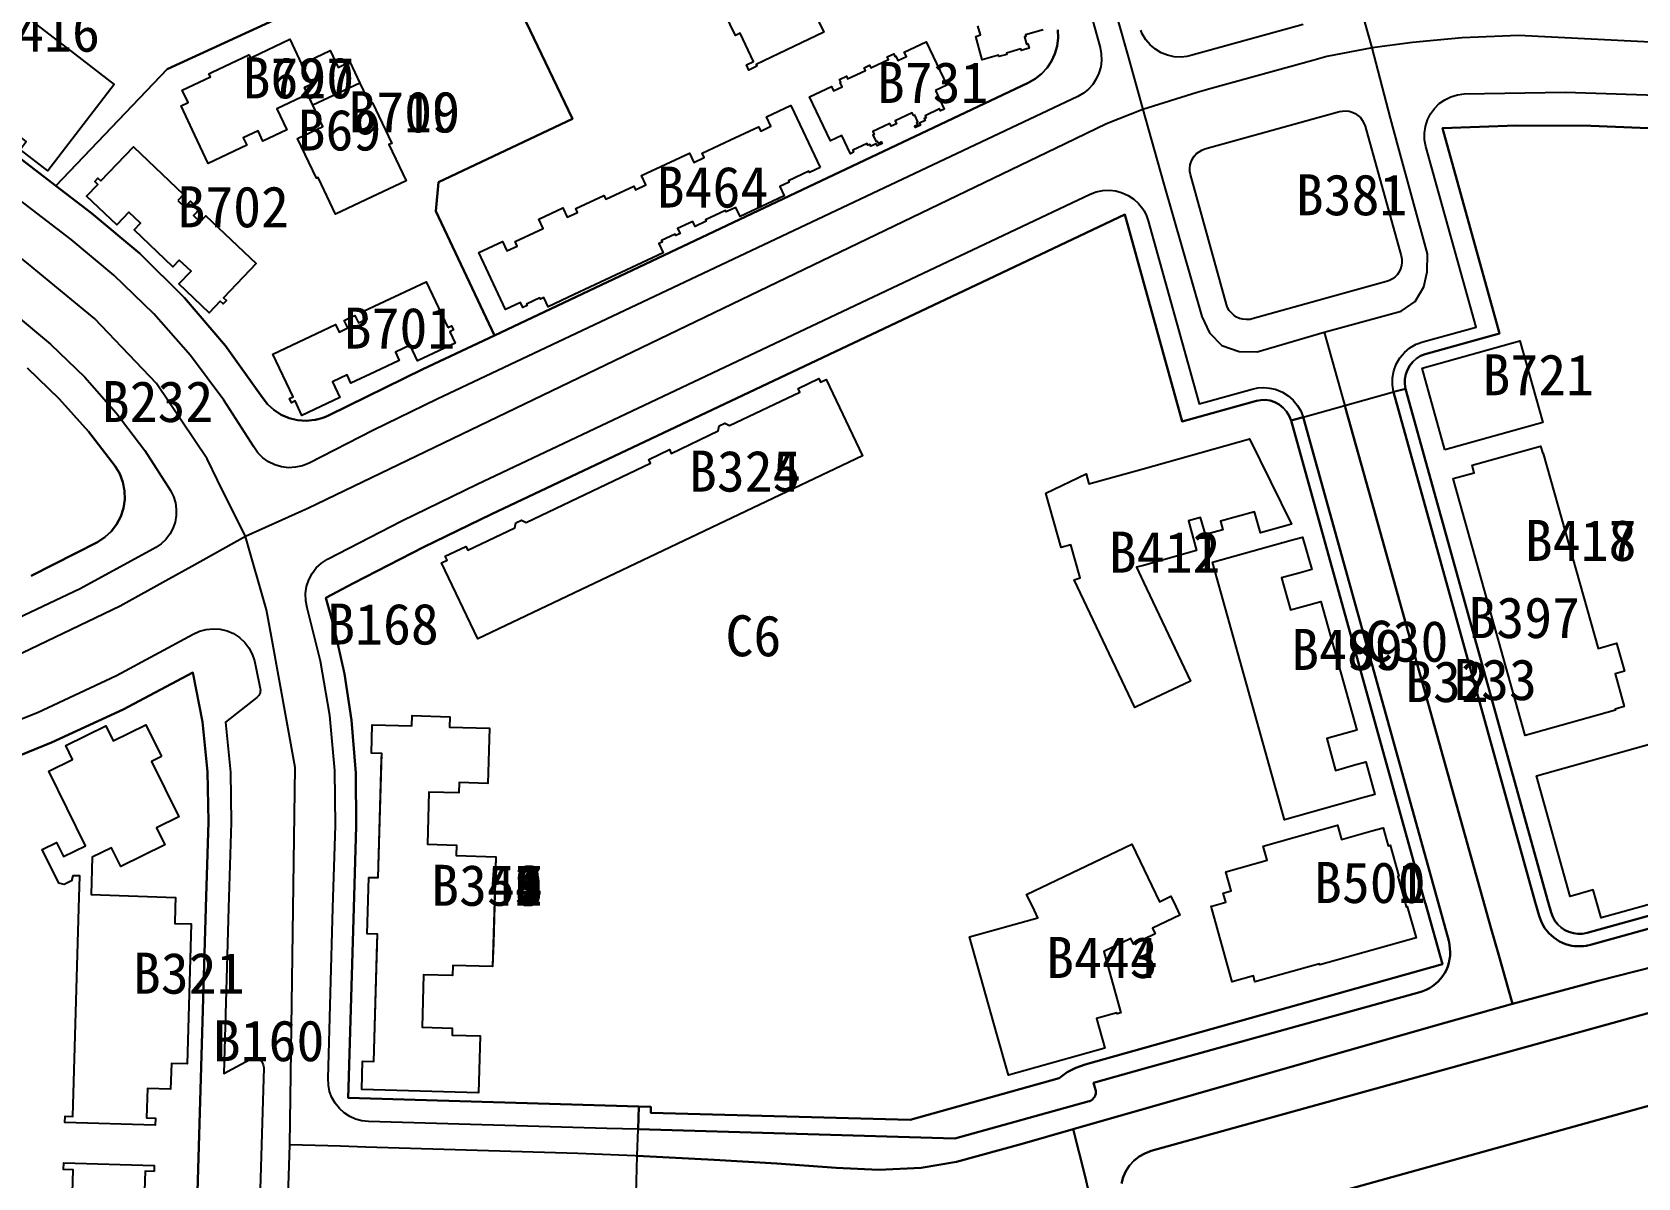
# Model space of a CAD drawing. Header units: metres. Extents: x 446275 to 447851, y 3131842 to 3133549.
# Drawn here: x 446792.8 to 447027.7, y 3132522.2 to 3132689.9 of the extents above; entities that cross this region are included whole.
import ezdxf

# ---------------------------------------------------------------- set-up
doc = ezdxf.new("R2010")
doc.units = ezdxf.units.M
for name, color, linetype in [('00_계획선-도로', 7, 'Continuous'), ('00_계획선-획지명', 7, 'Continuous'), ('00_계획선-획지선', 7, 'Continuous')]:
    doc.layers.add(name, color=color, linetype=linetype)

msp = doc.modelspace()

# ---------------------------------------------------------------- linework, layer by layer
at = {"layer": '00_계획선-도로'}
for points in [[(446988.79, 3132687.55), (446986.56, 3132695.55), (446958.82, 3132795.23), (446957.11, 3132801.36)], [(446923.28, 3132792.17), (446925.3, 3132784.99), (446951.65, 3132691.4), (446953.05, 3132686.43), (446955.28, 3132678.52)], [(446824, 3132616.03), (446819.9, 3132624.29), (446818.37, 3132627.39), (446810.97, 3132638.42), (446801.92, 3132647.95), (446791.98, 3132656.11), (446755.63, 3132684.76), (446752.39, 3132687.31), (446746.83, 3132691.93)], [(447120.29, 3132680.99), (447114.92, 3132681.92), (447113.91, 3132682.1), (447110.12, 3132682.66), (447106.33, 3132683.22), (447098.2, 3132684.2), (447088.37, 3132685.21), (447077.91, 3132685.95), (447010.22, 3132689.33), (447002, 3132689.02), (446998.34, 3132688.67), (446994.69, 3132688.32), (446988.79, 3132687.55)], [(446988.79, 3132687.55), (446982.17, 3132686.26), (446980.14, 3132685.7), (446965.26, 3132681.58), (446963.21, 3132681.01), (446955.28, 3132678.52)], [(446981.8, 3132645.94), (446993.03, 3132649.01), (446995.08, 3132650.43), (446996.39, 3132652.58), (446996.87, 3132654.77), (446996.91, 3132657.38), (446992.62, 3132673.13), (446991.5, 3132677.25), (446988.79, 3132687.55)], [(446955.28, 3132678.52), (446949.94, 3132676.41), (446943.92, 3132673.51), (446838.49, 3132622.72), (446833.1, 3132620.12), (446832.26, 3132619.72), (446824, 3132616.03)], [(446955.28, 3132678.52), (446958.25, 3132667.96), (446963.91, 3132648.25), (446965.01, 3132645.83), (446966.82, 3132643.96), (446969.37, 3132643.12), (446971.98, 3132643.07), (446981.8, 3132645.94)], [(446981.8, 3132645.94), (446984.92, 3132634.83), (446988.71, 3132621.27), (447006.24, 3132558.62), (447007.29, 3132554.89), (447009.33, 3132547.62)], [(446824, 3132616.03), (446816.15, 3132611.66), (446812.77, 3132609.77), (446805.65, 3132605.81), (446787.7, 3132597.23), (446768.28, 3132590.61), (446747.21, 3132585.24), (446726.6, 3132581.95), (446706.87, 3132579.36)], [(446830.49, 3132527.01), (446831.28, 3132582.22), (446827.8, 3132601.33), (446827.08, 3132605.3), (446824, 3132616.03)], [(447169.47, 3132535.96), (447166.68, 3132534.31), (447164.41, 3132533), (447159.44, 3132530.65), (447154.61, 3132528.84), (447100.41, 3132511.7), (447096.73, 3132511.24), (447093.1, 3132511.69), (447090.06, 3132513.05), (447087.25, 3132515.17), (447051.15, 3132551.71), (447048.55, 3132553.48), (447045.49, 3132554.75), (447042.29, 3132555.22), (447039.2, 3132555.05), (447036.41, 3132554.61), (447033.01, 3132553.84), (447021.87, 3132550.99), (447009.33, 3132547.62)], [(447009.33, 3132547.62), (446998.08, 3132544.44), (446945.07, 3132529.29)], [(446945.07, 3132529.29), (446937.59, 3132527.17), (446927.99, 3132524.5), (446922.82, 3132523.65), (446916.64, 3132523.34), (446910.42, 3132523.61), (446901.74, 3132524.25), (446892.58, 3132524.8), (446882.22, 3132525.35), (446872.63, 3132525.73), (446841.59, 3132526.67), (446837.89, 3132526.79), (446830.49, 3132527.01)], [(446945.07, 3132529.29), (446946.84, 3132522.36), (446947.35, 3132520.04)], [(446828.87, 3132477.38), (446830.49, 3132527.01)]]:
    msp.add_lwpolyline(points, dxfattribs=at)
at = {"layer": '00_계획선-획지선'}
for points in [[(446924.6, 3132775.45), (446949, 3132687.58), (446949.19, 3132686.65), (446949.22, 3132685.7), (446949.11, 3132684.76), (446948.85, 3132683.85), (446948.46, 3132682.99), (446947.94, 3132682.2), (446947.3, 3132681.5), (446946.56, 3132680.91), (446945.74, 3132680.44), (446852.04, 3132636.11), (446852.04, 3132636.11), (446842.62, 3132631.54), (446833.29, 3132626.78), (446832.34, 3132626.39), (446831.33, 3132626.16), (446830.3, 3132626.1), (446829.28, 3132626.21), (446828.29, 3132626.5), (446827.36, 3132626.95), (446826.52, 3132627.55), (446825.79, 3132628.28), (446825.2, 3132629.13), (446820.84, 3132636), (446815.96, 3132642.51), (446810.58, 3132648.63), (446804.75, 3132654.3), (446798.48, 3132659.5), (446769.29, 3132681.9)], [(446858.29, 3132705.5), (446871.82, 3132677.15), (446852.24, 3132667.89), (446851.85, 3132663.62), (446860.44, 3132645.47), (446849.96, 3132640.51), (446849.96, 3132640.51), (446836.26, 3132633.8), (446836.06, 3132633.7), (446835.92, 3132633.63), (446835.84, 3132633.6), (446835.15, 3132633.34), (446834.43, 3132633.15), (446834.39, 3132633.14), (446834.36, 3132633.13), (446834.25, 3132633.11), (446834.22, 3132633.1), (446834.13, 3132633.09), (446832.87, 3132632.96), (446831.6, 3132633.06), (446830.37, 3132633.36), (446829.2, 3132633.86), (446828.14, 3132634.56), (446827.21, 3132635.42), (446826.43, 3132636.42), (446821.06, 3132643.93), (446815.08, 3132650.95), (446808.53, 3132657.45), (446801.45, 3132663.37), (446796.28, 3132667.34), (446812.56, 3132684.44), (446852.67, 3132702.91)], [(446942.81, 3132690.17), (446942.86, 3132688.99), (446942.72, 3132687.81), (446942.4, 3132686.67), (446941.91, 3132685.6), (446941.25, 3132684.61), (446940.46, 3132683.74), (446939.53, 3132683), (446938.5, 3132682.41), (446860.44, 3132645.47), (446851.85, 3132663.62), (446852.24, 3132667.89), (446871.82, 3132677.15), (446858.29, 3132705.5)], [(446852.67, 3132702.91), (446812.56, 3132684.44), (446796.28, 3132667.34), (446772.26, 3132685.77), (446767.31, 3132689.62), (446766.44, 3132690.43)], [(446903.26, 3132701.01), (446908.59, 3132689.85), (446904.19, 3132687.75), (446898.69, 3132685.13), (446898.82, 3132684.86), (446897.63, 3132684.28), (446897.27, 3132685.04), (446898.33, 3132685.55), (446896.36, 3132689.68), (446895.69, 3132689.35), (446892.58, 3132695.86)], [(446772.26, 3132685.77), (446796.28, 3132667.34), (446801.45, 3132663.37), (446808.53, 3132657.45), (446815.08, 3132650.95), (446821.06, 3132643.93), (446826.43, 3132636.42), (446827.21, 3132635.42), (446828.14, 3132634.56), (446829.2, 3132633.86), (446830.37, 3132633.36), (446831.6, 3132633.06), (446832.87, 3132632.96), (446834.13, 3132633.09), (446834.22, 3132633.1), (446834.25, 3132633.11), (446834.36, 3132633.13), (446834.39, 3132633.14), (446834.43, 3132633.15), (446835.15, 3132633.34), (446835.84, 3132633.6), (446835.92, 3132633.63), (446836.06, 3132633.7), (446836.26, 3132633.8), (446849.96, 3132640.51), (446860.44, 3132645.47), (446938.5, 3132682.41), (446939.53, 3132683), (446940.46, 3132683.74), (446941.25, 3132684.61), (446941.91, 3132685.6), (446942.4, 3132686.67), (446942.72, 3132687.81), (446942.86, 3132688.99), (446942.81, 3132690.17)], [(446940.7, 3132690.2), (446938.08, 3132689.47), (446938.15, 3132689.22), (446937.96, 3132689.16), (446938.26, 3132688.09), (446938.45, 3132688.14), (446938.63, 3132687.5), (446937.46, 3132687.18), (446937.41, 3132687.38), (446935.3, 3132686.79), (446935.36, 3132686.59), (446934.18, 3132686.27), (446934.13, 3132686.46), (446931.78, 3132685.81), (446930.83, 3132689.23), (446931.52, 3132689.43), (446931.15, 3132690.75)], [(446978.73, 3132690.98), (446962.29, 3132686.41), (446961.72, 3132686.28), (446960.86, 3132686.19), (446959.86, 3132686.24), (446958.89, 3132686.45), (446957.96, 3132686.82), (446957.1, 3132687.33), (446956.34, 3132687.98), (446955.7, 3132688.74), (446955.19, 3132689.6), (446954.97, 3132690.12)], [(447031.61, 3132675.7), (447020.78, 3132676.13), (447009.93, 3132676.16), (446999.09, 3132675.77), (447007.42, 3132645.75), (446996.56, 3132642.73), (446995.9, 3132642.46), (446995.3, 3132642.08), (446994.77, 3132641.61), (446994.32, 3132641.06), (446993.97, 3132640.44), (446993.73, 3132639.78), (446993.6, 3132639.08), (446993.59, 3132638.37), (446993.7, 3132637.66), (446991.94, 3132637.18), (446991.77, 3132638.21), (446991.78, 3132639.25), (446991.97, 3132640.28), (446992.34, 3132641.26), (446992.86, 3132642.16), (446993.54, 3132642.96), (446994.33, 3132643.64), (446995.24, 3132644.17), (446996.22, 3132644.53), (447004, 3132646.69), (446996.67, 3132673.09), (446996.48, 3132674.06), (446996.46, 3132675.06), (446996.59, 3132676.04), (446996.89, 3132676.99), (446997.33, 3132677.88), (446997.92, 3132678.69), (446998.63, 3132679.39), (446999.44, 3132679.96), (447000.34, 3132680.4), (447001.29, 3132680.68), (447002.28, 3132680.8), (447017.09, 3132681.06), (447031.9, 3132680.56)], [(447037.32, 3132562.78), (447020.24, 3132558.03), (447019.58, 3132557.9), (447018.91, 3132557.88), (447018.25, 3132557.96), (447017.6, 3132558.15), (447017, 3132558.43), (447016.44, 3132558.8), (447015.95, 3132559.26), (447015.54, 3132559.79), (447015.22, 3132560.37), (447014.99, 3132561), (447014.57, 3132562.51), (446993.7, 3132637.66), (446993.59, 3132638.37), (446993.6, 3132639.08), (446993.73, 3132639.78), (446993.97, 3132640.44), (446994.32, 3132641.06), (446994.77, 3132641.61), (446995.3, 3132642.08), (446995.9, 3132642.46), (446996.56, 3132642.73), (447007.42, 3132645.75), (446999.09, 3132675.77), (446999.09, 3132675.77), (447009.93, 3132676.16), (447020.78, 3132676.13), (447031.61, 3132675.7)], [(446790.14, 3132648.62), (446795.49, 3132644.19), (446800.48, 3132639.35), (446805.09, 3132634.15), (446809.28, 3132628.61), (446813.04, 3132622.76), (446813.46, 3132621.9), (446813.74, 3132620.98), (446813.87, 3132620.03), (446813.86, 3132619.08), (446813.69, 3132618.13), (446813.37, 3132617.22), (446812.92, 3132616.38), (446812.34, 3132615.61), (446811.65, 3132614.95), (446810.86, 3132614.4), (446810.46, 3132614.17), (446799.83, 3132608.37), (446788.88, 3132603.2)], [(446792.12, 3132640.66), (446796.75, 3132636.2), (446801.03, 3132631.4), (446804.94, 3132626.3), (446805.6, 3132625.19), (446806.05, 3132623.99), (446806.3, 3132622.73), (446806.33, 3132621.44), (446806.15, 3132620.17), (446805.75, 3132618.95), (446805.15, 3132617.81), (446804.37, 3132616.78), (446803.43, 3132615.91), (446802.36, 3132615.2), (446792.64, 3132610.27)], [(446792.64, 3132610.27), (446802.36, 3132615.2), (446803.43, 3132615.91), (446804.37, 3132616.78), (446805.15, 3132617.81), (446805.75, 3132618.95), (446806.15, 3132620.17), (446806.33, 3132621.44), (446806.3, 3132622.73), (446806.05, 3132623.99), (446805.6, 3132625.19), (446804.94, 3132626.3), (446801.03, 3132631.4), (446801.03, 3132631.4), (446796.75, 3132636.2), (446792.12, 3132640.66)], [(447033.01, 3132553.84), (447021.87, 3132550.99), (447009.33, 3132547.62), (447007.29, 3132554.89), (447006.24, 3132558.62), (446988.71, 3132621.27), (446984.92, 3132634.83), (446984.81, 3132635.2), (446984.81, 3132635.2), (446991.94, 3132637.18), (446991.98, 3132637.03), (447012.67, 3132562.49), (447013.22, 3132560.51), (447013.56, 3132559.59), (447014.04, 3132558.74), (447014.65, 3132557.97), (447015.37, 3132557.32), (447016.2, 3132556.78), (447017.09, 3132556.39), (447018.04, 3132556.14), (447018.36, 3132556.09), (447018.6, 3132556.07), (447018.67, 3132556.06), (447018.69, 3132556.06), (447018.72, 3132556.06), (447018.75, 3132556.06), (447019.66, 3132556.07), (447019.74, 3132556.08), (447020.09, 3132556.13), (447020.11, 3132556.13), (447020.13, 3132556.14), (447020.16, 3132556.14), (447020.2, 3132556.15), (447020.31, 3132556.17), (447020.35, 3132556.18), (447020.73, 3132556.27), (447043.94, 3132562.72)], [(447043.94, 3132562.72), (447020.73, 3132556.27), (447020.35, 3132556.18), (447020.31, 3132556.17), (447020.2, 3132556.15), (447020.16, 3132556.14), (447020.13, 3132556.14), (447020.11, 3132556.13), (447020.09, 3132556.13), (447019.74, 3132556.08), (447019.74, 3132556.08), (447019.66, 3132556.07), (447018.75, 3132556.06), (447018.72, 3132556.06), (447018.69, 3132556.06), (447018.67, 3132556.06), (447018.6, 3132556.07), (447018.36, 3132556.09), (447018.04, 3132556.14), (447017.09, 3132556.39), (447016.2, 3132556.78), (447015.37, 3132557.32), (447014.65, 3132557.97), (447014.04, 3132558.74), (447013.56, 3132559.59), (447013.22, 3132560.51), (447012.67, 3132562.49), (446991.98, 3132637.03), (446991.94, 3132637.18), (446993.7, 3132637.66), (447014.57, 3132562.51), (447014.99, 3132561), (447015.22, 3132560.37), (447015.54, 3132559.79), (447015.95, 3132559.26), (447016.44, 3132558.8), (447017, 3132558.43), (447017.6, 3132558.15), (447018.25, 3132557.96), (447018.91, 3132557.88), (447019.58, 3132557.9), (447020.24, 3132558.03), (447037.32, 3132562.78)], [(446781.73, 3132585.58), (446793.57, 3132590.29), (446805.11, 3132595.67), (446816.33, 3132601.72), (446817.26, 3132602.16), (446818.26, 3132602.43), (446819.28, 3132602.54), (446820.31, 3132602.46), (446821.32, 3132602.22), (446822.26, 3132601.81), (446823.13, 3132601.25), (446823.88, 3132600.54), (446824.51, 3132599.73), (446824.99, 3132598.81), (446825.31, 3132597.83), (446825.58, 3132596.65), (446826.16, 3132593.79), (446826.18, 3132593.57), (446826.17, 3132593.36), (446826.13, 3132593.15), (446826.05, 3132592.95), (446825.95, 3132592.77), (446825.82, 3132592.6), (446825.66, 3132592.45), (446821.07, 3132588.87), (446821.79, 3132581.53), (446821.89, 3132574.16), (446821.53, 3132561.68), (446820.82, 3132537.44), (446824.64, 3132539.51), (446824.86, 3132539.6), (446825.1, 3132539.66), (446825.33, 3132539.67), (446825.57, 3132539.64), (446825.8, 3132539.57), (446826.01, 3132539.47), (446826.21, 3132539.32), (446826.37, 3132539.15), (446826.5, 3132538.95), (446826.6, 3132538.73), (446826.65, 3132538.5), (446826.67, 3132538.26), (446826.01, 3132515.69)], [(446784.92, 3132581.55), (446795.63, 3132585.87), (446806.11, 3132590.72), (446816.32, 3132596.11), (446817.71, 3132588.9), (446818.46, 3132581.6), (446818.57, 3132574.26), (446818.21, 3132561.75), (446818.2, 3132561.67), (446816.17, 3132491.86), (446815.71, 3132476.09), (446807.13, 3132476.34), (446796.87, 3132487.16), (446782.47, 3132486.51)], [(446816.17, 3132491.86), (446818.2, 3132561.67), (446818.21, 3132561.75), (446818.57, 3132574.26), (446818.46, 3132581.6), (446817.71, 3132588.9), (446816.32, 3132596.11), (446806.11, 3132590.72), (446795.63, 3132585.87), (446784.92, 3132581.55)], [(446947.35, 3132520.04), (446946.84, 3132522.36), (446945.07, 3132529.29), (446998.08, 3132544.44), (447009.33, 3132547.62), (447021.87, 3132550.99), (447033.01, 3132553.84)], [(447040.27, 3132549.36), (446956.5, 3132526.1), (446955.54, 3132525.75), (446954.71, 3132525.27), (446953.96, 3132524.67), (446953.31, 3132523.96), (446952.79, 3132523.16), (446952.39, 3132522.29), (446952.14, 3132521.36)], [(446952.14, 3132521.36), (446952.39, 3132522.29), (446952.79, 3132523.16), (446953.31, 3132523.96), (446953.96, 3132524.67), (446954.71, 3132525.27), (446955.54, 3132525.75), (446956.5, 3132526.1), (447040.27, 3132549.36)], [(446968.61, 3132401.64), (446969.9, 3132446), (446967.6, 3132446.06), (446966.63, 3132446.09), (446966.63, 3132446.09), (446968.26, 3132501.72), (446965.52, 3132501.8), (446965.9, 3132515.12), (447042.4, 3132536.36)], [(447042.4, 3132536.36), (446965.9, 3132515.12)], [(446881.15, 3132519.83), (446881.31, 3132525.38), (446882.22, 3132525.35), (446892.58, 3132524.8), (446901.74, 3132524.25), (446910.42, 3132523.61), (446916.64, 3132523.34), (446922.82, 3132523.65), (446927.99, 3132524.5), (446937.59, 3132527.17), (446945.07, 3132529.29), (446946.84, 3132522.36), (446947.35, 3132520.04)]]:
    msp.add_lwpolyline(points, dxfattribs=at)
for points in [[(446798.99, 3132686.66), (446804.8, 3132682.2), (446795.1, 3132669.56), (446791.04, 3132672.68), (446791.94, 3132673.85), (446790.19, 3132675.19), (446788.45, 3132676.53), (446787.55, 3132675.36), (446783.14, 3132678.74), (446784.04, 3132679.91), (446782.59, 3132681.02), (446781.7, 3132679.85), (446777.61, 3132682.99), (446773.53, 3132686.12), (446774.43, 3132687.3), (446772.69, 3132688.64), (446770.94, 3132689.98), (446770.04, 3132688.81), (446765.98, 3132691.92), (446775.66, 3132704.55), (446781.47, 3132700.09), (446787.3, 3132695.62), (446792.83, 3132691.38), (446798.99, 3132686.66)], [(446833.11, 3132680.76), (446828.59, 3132678.62), (446830.05, 3132675.54), (446826.55, 3132673.88), (446825.85, 3132675.38), (446823.68, 3132674.36), (446824.18, 3132673.31), (446818.55, 3132670.64), (446816.58, 3132674.79), (446814.57, 3132679.05), (446815.61, 3132679.54), (446814.75, 3132681.35), (446818.88, 3132683.31), (446818.66, 3132683.76), (446819.13, 3132683.98), (446824.51, 3132686.53), (446824.72, 3132686.07), (446825, 3132686.2), (446830.48, 3132688.8), (446832.19, 3132685.17), (446836.37, 3132687.15), (446837.54, 3132684.67), (446839.25, 3132685.48), (446840.72, 3132682.38), (446833.87, 3132679.14), (446833.11, 3132680.76)], [(446824.18, 3132673.31), (446818.55, 3132670.64), (446816.58, 3132674.79), (446814.57, 3132679.05), (446815.61, 3132679.54), (446814.75, 3132681.35), (446818.88, 3132683.31), (446818.66, 3132683.76), (446819.13, 3132683.98), (446824.51, 3132686.53), (446824.72, 3132686.07), (446825, 3132686.2), (446830.48, 3132688.8), (446832.19, 3132685.17), (446833.37, 3132682.7), (446833.61, 3132682.18), (446832.65, 3132681.72), (446833.11, 3132680.76), (446828.59, 3132678.62), (446830.05, 3132675.54), (446826.55, 3132673.88), (446825.85, 3132675.38), (446823.68, 3132674.36), (446824.18, 3132673.31)], [(446924.94, 3132681.29), (446926.22, 3132678.58), (446925.67, 3132678.32), (446925.54, 3132678.6), (446923.42, 3132677.6), (446923.55, 3132677.32), (446923.28, 3132677.19), (446923.41, 3132676.91), (446922.61, 3132676.54), (446922.76, 3132676.21), (446922.03, 3132675.87), (446921.92, 3132676.11), (446922.35, 3132676.32), (446922.19, 3132676.65), (446922.37, 3132676.74), (446921.91, 3132677.7), (446921.73, 3132677.62), (446921.53, 3132678.03), (446919.05, 3132676.85), (446919.24, 3132676.44), (446918.46, 3132676.07), (446918.27, 3132676.48), (446915.77, 3132675.29), (446915.96, 3132674.88), (446915.78, 3132674.79), (446916.24, 3132673.83), (446916.42, 3132673.91), (446916.58, 3132673.58), (446917.01, 3132673.78), (446917.12, 3132673.54), (446916.4, 3132673.19), (446916.25, 3132673.5), (446915.47, 3132673.14), (446915.34, 3132673.41), (446915.06, 3132673.28), (446914.93, 3132673.56), (446912.82, 3132672.55), (446912.95, 3132672.28), (446912.48, 3132672.05), (446911.21, 3132674.73), (446909.56, 3132673.95), (446906.52, 3132680.37), (446909.73, 3132681.89), (446910.03, 3132681.25), (446911.27, 3132681.84), (446910.97, 3132682.48), (446911.1, 3132682.54), (446910.91, 3132682.93), (446911.9, 3132683.4), (446912.08, 3132683), (446914.68, 3132684.23), (446914.49, 3132684.62), (446915.27, 3132684.99), (446915.46, 3132684.6), (446918.04, 3132685.83), (446917.86, 3132686.21), (446918.83, 3132686.67), (446919.01, 3132686.28), (446919.13, 3132686.34), (446919.43, 3132685.7), (446920.67, 3132686.28), (446920.37, 3132686.93), (446923.58, 3132688.44), (446926.59, 3132682.07), (446924.94, 3132681.29)], [(446840.72, 3132682.38), (446842.18, 3132679.28), (446842.6, 3132679.48), (446845.39, 3132673.57), (446844.98, 3132673.38), (446847.48, 3132668.09), (446841.59, 3132665.3), (446837.16, 3132663.21), (446834.66, 3132668.49), (446834.63, 3132668.57), (446834.38, 3132668.45), (446831.61, 3132674.29), (446835.33, 3132676.05), (446834.94, 3132676.88), (446833.87, 3132679.14), (446832.65, 3132681.72), (446833.61, 3132682.18), (446833.37, 3132682.7), (446832.19, 3132685.17), (446836.37, 3132687.15), (446837.54, 3132684.67), (446839.25, 3132685.48), (446840.72, 3132682.38)], [(446847.48, 3132668.09), (446841.59, 3132665.3), (446837.16, 3132663.21), (446834.66, 3132668.49), (446834.63, 3132668.57), (446834.38, 3132668.45), (446831.61, 3132674.29), (446835.33, 3132676.05), (446834.94, 3132676.88), (446833.87, 3132679.14), (446832.65, 3132681.72), (446833.61, 3132682.18), (446833.37, 3132682.7), (446832.19, 3132685.17), (446836.37, 3132687.15), (446837.54, 3132684.67), (446839.25, 3132685.48), (446840.72, 3132682.38), (446842.18, 3132679.28), (446842.6, 3132679.48), (446845.39, 3132673.57), (446844.98, 3132673.38), (446847.48, 3132668.09)], [(446908.06, 3132670.01), (446906.49, 3132669.28), (446906.4, 3132669.48), (446903.45, 3132668.1), (446903.55, 3132667.89), (446902.14, 3132667.23), (446902.78, 3132665.88), (446899.5, 3132664.34), (446896.35, 3132662.86), (446895.72, 3132664.2), (446894.32, 3132663.55), (446894.22, 3132663.75), (446891.28, 3132662.37), (446891.38, 3132662.16), (446889.79, 3132661.42), (446889.45, 3132662.15), (446887.21, 3132661.1), (446887.56, 3132660.36), (446886.94, 3132660.07), (446886.84, 3132660.27), (446884.84, 3132659.33), (446884.94, 3132659.13), (446884.47, 3132658.91), (446885.11, 3132657.56), (446881.24, 3132655.74), (446872.1, 3132651.43), (446868.27, 3132649.63), (446867.63, 3132651), (446867.16, 3132650.77), (446867.06, 3132650.98), (446865.09, 3132650.05), (446865.19, 3132649.85), (446864.57, 3132649.55), (446864.22, 3132650.29), (446862.02, 3132649.25), (446858.11, 3132657.57), (446861.6, 3132659.21), (446862.25, 3132657.83), (446863.76, 3132658.54), (446863.46, 3132659.18), (446867.55, 3132661.1), (446866.91, 3132662.47), (446870.42, 3132664.13), (446871.07, 3132662.75), (446872.59, 3132663.46), (446872.33, 3132664.01), (446876.44, 3132665.94), (446876.7, 3132665.39), (446880.81, 3132667.32), (446881.06, 3132666.77), (446882.58, 3132667.48), (446881.93, 3132668.86), (446885.51, 3132670.54), (446888.94, 3132672.15), (446889.59, 3132670.77), (446891.11, 3132671.48), (446890.81, 3132672.13), (446894.93, 3132674.06), (446899.06, 3132676), (446899.36, 3132675.35), (446900.87, 3132676.07), (446900.22, 3132677.46), (446903.72, 3132679.11), (446903.76, 3132679.13), (446903.82, 3132679.01), (446908.06, 3132670.01)], [(446993.05, 3132657.09), (446993.14, 3132656.62), (446993.15, 3132656.14), (446993.1, 3132655.67), (446992.96, 3132655.21), (446992.76, 3132654.78), (446992.5, 3132654.38), (446992.17, 3132654.03), (446991.79, 3132653.73), (446991.37, 3132653.5), (446990.93, 3132653.34), (446971.25, 3132647.88), (446970.97, 3132647.81), (446970.58, 3132647.77), (446970.36, 3132647.77), (446969.88, 3132647.82), (446969.41, 3132647.95), (446968.97, 3132648.14), (446968.56, 3132648.41), (446968.21, 3132648.74), (446967.91, 3132649.12), (446967.67, 3132649.54), (446967.5, 3132650), (446962.23, 3132669), (446962.14, 3132669.47), (446962.12, 3132669.95), (446962.18, 3132670.42), (446962.31, 3132670.88), (446962.51, 3132671.31), (446962.78, 3132671.71), (446963.1, 3132672.06), (446963.48, 3132672.35), (446963.9, 3132672.59), (446964.35, 3132672.75), (446984.02, 3132678.21), (446984.49, 3132678.3), (446984.97, 3132678.32), (446985.45, 3132678.26), (446985.9, 3132678.13), (446986.34, 3132677.93), (446986.73, 3132677.66), (446987.08, 3132677.33), (446987.37, 3132676.96), (446987.61, 3132676.54), (446987.77, 3132676.09), (446993.05, 3132657.09)], [(446814.09, 3132665.19), (446815.11, 3132664.23), (446815.95, 3132665.11), (446817.21, 3132663.91), (446816.37, 3132663.03), (446817.37, 3132662.07), (446818.21, 3132662.95), (446825.54, 3132655.98), (446820.78, 3132650.98), (446821.22, 3132650.56), (446820.75, 3132650.07), (446820.31, 3132650.49), (446818.68, 3132648.78), (446814.26, 3132652.99), (446816.03, 3132654.84), (446814.31, 3132656.48), (446813.38, 3132655.5), (446807.72, 3132660.89), (446808.65, 3132661.87), (446806.93, 3132663.51), (446805.16, 3132661.66), (446800.75, 3132665.86), (446802.39, 3132667.57), (446801.94, 3132667.99), (446802.42, 3132668.49), (446802.86, 3132668.07), (446807.61, 3132673.05), (446814.93, 3132666.08), (446814.09, 3132665.19)], [(446836.8, 3132561.69), (446837.15, 3132573.72), (446837.07, 3132581.79), (446836.35, 3132589.83), (446834.99, 3132597.79), (446833.02, 3132605.61), (446832.81, 3132606.63), (446832.78, 3132607.68), (446832.93, 3132608.71), (446833.25, 3132609.7), (446833.73, 3132610.62), (446834.36, 3132611.45), (446835.13, 3132612.15), (446836, 3132612.72), (446846.89, 3132618.34), (446857.9, 3132623.71), (446947.56, 3132666.13), (446948.46, 3132666.47), (446949.41, 3132666.67), (446950.37, 3132666.71), (446951.33, 3132666.6), (446952.26, 3132666.34), (446953.14, 3132665.94), (446953.94, 3132665.4), (446954.65, 3132664.75), (446955.25, 3132663.99), (446955.44, 3132663.67), (446955.78, 3132662.98), (446956.04, 3132662.25), (446963.48, 3132635.44), (446971.26, 3132637.6), (446972.09, 3132637.77), (446972.94, 3132637.82), (446973.79, 3132637.76), (446974.62, 3132637.57), (446974.76, 3132637.53), (446975.67, 3132637.16), (446976.5, 3132636.64), (446977.24, 3132636), (446977.86, 3132635.25), (446978.36, 3132634.41), (446978.72, 3132633.51), (446976.96, 3132633.02), (446976.69, 3132633.7), (446976.3, 3132634.32), (446975.81, 3132634.87), (446975.23, 3132635.33), (446974.58, 3132635.68), (446973.89, 3132635.91), (446973.16, 3132636.03), (446972.52, 3132636), (446971.9, 3132635.88), (446961.04, 3132632.86), (446955.27, 3132653.63), (446952.63, 3132663.14), (446932.71, 3132653.71), (446859.99, 3132619.3), (446850.03, 3132614.46), (446839.8, 3132609.21), (446835.77, 3132607.06), (446836.99, 3132602.66), (446838.46, 3132595.95), (446839.5, 3132589.17), (446840.13, 3132581.41), (446840.2, 3132573.63), (446839.85, 3132561.7), (446839.08, 3132535.39), (446839.03, 3132533.87), (446881.52, 3132532.62), (446881.42, 3132529.27), (446876.86, 3132529.41), (446841.98, 3132530.43), (446841.03, 3132530.53), (446840.11, 3132530.78), (446839.24, 3132531.17), (446838.44, 3132531.69), (446837.73, 3132532.34), (446837.13, 3132533.08), (446836.65, 3132533.91), (446836.31, 3132534.8), (446836.12, 3132535.74), (446836.07, 3132536.7), (446836.8, 3132561.69)], [(446859.99, 3132619.3), (446932.71, 3132653.71), (446952.63, 3132663.14), (446955.27, 3132653.63), (446961.04, 3132632.86), (446971.9, 3132635.88), (446972.52, 3132636), (446973.16, 3132636.03), (446973.89, 3132635.91), (446974.58, 3132635.68), (446975.23, 3132635.33), (446975.81, 3132634.87), (446976.3, 3132634.32), (446976.69, 3132633.7), (446976.96, 3132633.02), (446996.58, 3132562.39), (446996.6, 3132562.3), (446999.09, 3132553.42), (446955.51, 3132541.21), (446946.83, 3132538.77), (446945.48, 3132538.29), (446944.21, 3132537.61), (446943.04, 3132536.76), (446921.23, 3132530.65), (446883.29, 3132531.66), (446883.31, 3132532.58), (446881.52, 3132532.62), (446839.03, 3132533.87), (446839.08, 3132535.39), (446839.85, 3132561.7), (446840.2, 3132573.63), (446840.13, 3132581.41), (446839.5, 3132589.17), (446838.46, 3132595.95), (446836.99, 3132602.66), (446835.77, 3132607.06), (446839.8, 3132609.21), (446850.03, 3132614.46), (446859.99, 3132619.3)], [(446853.6, 3132646.61), (446854.15, 3132646.87), (446854.44, 3132646.26), (446853.89, 3132646), (446854.67, 3132644.34), (446849.16, 3132641.74), (446848.07, 3132644.04), (446845.92, 3132643.02), (446846.5, 3132641.81), (446842.95, 3132640.13), (446839.43, 3132638.46), (446838.85, 3132639.68), (446836.71, 3132638.66), (446837.79, 3132636.36), (446832.26, 3132633.74), (446831.26, 3132635.87), (446830.71, 3132635.61), (446830.42, 3132636.22), (446830.97, 3132636.48), (446828.02, 3132642.72), (446837.16, 3132647.05), (446837.68, 3132645.94), (446838.96, 3132646.55), (446838.44, 3132647.65), (446839.22, 3132648.02), (446840, 3132648.39), (446840.52, 3132647.29), (446841.8, 3132647.89), (446841.28, 3132648.99), (446850.42, 3132653.32), (446853.6, 3132646.61)], [(446999.46, 3132628.7), (446996.11, 3132640.67), (447010.42, 3132644.69), (447013.78, 3132632.72), (446999.46, 3132628.7)], [(446908.95, 3132638.99), (446914.26, 3132627.85), (446857.97, 3132601.05), (446852.66, 3132612.2), (446853.49, 3132612.59), (446853.23, 3132613.14), (446856.25, 3132614.58), (446856.52, 3132614.03), (446863.39, 3132617.3), (446863.54, 3132618.05), (446864.37, 3132618.44), (446865.04, 3132618.09), (446883.26, 3132626.76), (446882.99, 3132627.31), (446886.02, 3132628.75), (446886.28, 3132628.2), (446893.16, 3132631.48), (446893.31, 3132632.22), (446894.14, 3132632.62), (446894.81, 3132632.26), (446905.1, 3132637.16), (446904.84, 3132637.71), (446907.86, 3132639.15), (446908.13, 3132638.6), (446908.95, 3132638.99)], [(446863.39, 3132617.3), (446863.54, 3132618.05), (446864.37, 3132618.44), (446865.04, 3132618.09), (446883.26, 3132626.76), (446882.99, 3132627.31), (446886.02, 3132628.75), (446886.28, 3132628.2), (446893.16, 3132631.48), (446893.31, 3132632.22), (446894.14, 3132632.62), (446894.81, 3132632.26), (446905.1, 3132637.16), (446904.84, 3132637.71), (446907.86, 3132639.15), (446908.13, 3132638.6), (446908.95, 3132638.99), (446914.26, 3132627.85), (446857.97, 3132601.05), (446852.66, 3132612.2), (446853.49, 3132612.59), (446853.23, 3132613.14), (446856.25, 3132614.58), (446856.52, 3132614.03), (446863.39, 3132617.3)], [(446881.31, 3132525.38), (446881.42, 3132529.27), (446927.76, 3132527.92), (446947.39, 3132533.38), (446947.45, 3132533.39), (446947.5, 3132533.41), (446947.6, 3132533.45), (446947.71, 3132533.51), (446947.81, 3132533.57), (446947.91, 3132533.65), (446947.91, 3132533.65), (446948.07, 3132533.81), (446948.15, 3132533.91), (446948.21, 3132534.01), (446948.27, 3132534.11), (446948.31, 3132534.22), (446948.35, 3132534.34), (446948.38, 3132534.45), (446948.38, 3132534.48), (446948.4, 3132534.7), (446948.38, 3132534.92), (446948.38, 3132534.94), (446948.35, 3132535.06), (446948.06, 3132536.09), (446955.52, 3132538.16), (446995.77, 3132549.34), (446996.22, 3132549.48), (446996.23, 3132549.49), (446996.72, 3132549.69), (446997.19, 3132549.93), (446997.64, 3132550.22), (446998.06, 3132550.54), (446998.45, 3132550.9), (446998.81, 3132551.29), (446999.13, 3132551.71), (446999.42, 3132552.16), (446999.66, 3132552.63), (446999.87, 3132553.12), (447000.03, 3132553.63), (447000.14, 3132554.15), (447000.21, 3132554.68), (447000.24, 3132555.21), (447000.14, 3132556.27), (447000.14, 3132556.3), (447000.01, 3132556.84), (446998.49, 3132562.33), (446978.76, 3132633.36), (446978.72, 3132633.51), (446984.81, 3132635.2), (446984.92, 3132634.83), (446988.71, 3132621.27), (447006.24, 3132558.62), (447007.29, 3132554.89), (447009.33, 3132547.62), (446998.08, 3132544.44), (446945.07, 3132529.29), (446937.59, 3132527.17), (446927.99, 3132524.5), (446922.82, 3132523.65), (446916.64, 3132523.34), (446910.42, 3132523.61), (446901.74, 3132524.25), (446892.58, 3132524.8), (446882.22, 3132525.35), (446881.31, 3132525.38)], [(447000.14, 3132556.3), (447000.14, 3132556.27), (447000.24, 3132555.21), (447000.21, 3132554.68), (447000.14, 3132554.15), (447000.03, 3132553.63), (446999.87, 3132553.12), (446999.66, 3132552.63), (446999.42, 3132552.16), (446999.13, 3132551.71), (446998.81, 3132551.29), (446998.45, 3132550.9), (446998.06, 3132550.54), (446997.64, 3132550.22), (446997.19, 3132549.93), (446996.72, 3132549.69), (446996.23, 3132549.49), (446996.22, 3132549.48), (446995.77, 3132549.34), (446955.52, 3132538.16), (446948.06, 3132536.09), (446948.35, 3132535.06), (446948.38, 3132534.94), (446948.38, 3132534.92), (446948.4, 3132534.7), (446948.38, 3132534.48), (446948.38, 3132534.45), (446948.35, 3132534.34), (446948.31, 3132534.22), (446948.27, 3132534.11), (446948.21, 3132534.01), (446948.15, 3132533.91), (446948.07, 3132533.81), (446947.91, 3132533.65), (446947.91, 3132533.65), (446947.81, 3132533.57), (446947.71, 3132533.51), (446947.6, 3132533.45), (446947.5, 3132533.41), (446947.45, 3132533.39), (446947.39, 3132533.38), (446927.76, 3132527.92), (446881.42, 3132529.27), (446881.52, 3132532.62), (446883.31, 3132532.58), (446883.29, 3132531.66), (446921.23, 3132530.65), (446943.04, 3132536.76), (446944.21, 3132537.61), (446945.48, 3132538.29), (446946.83, 3132538.77), (446955.51, 3132541.21), (446999.09, 3132553.42), (446996.6, 3132562.3), (446996.58, 3132562.39), (446976.96, 3132633.02), (446978.72, 3132633.51), (446978.76, 3132633.36), (446998.49, 3132562.33), (447000.01, 3132556.84), (447000.14, 3132556.3)], [(446976.99, 3132617.84), (446976.33, 3132617.66), (446972.47, 3132616.58), (446971.61, 3132619.66), (446966.62, 3132618.26), (446966.96, 3132617.03), (446964.41, 3132616.31), (446963.71, 3132618.81), (446961.92, 3132618.3), (446963.13, 3132613.99), (446955.36, 3132611.81), (446954.33, 3132611.52), (446955.36, 3132609.36), (446962.26, 3132594.88), (446955.4, 3132591.62), (446954.11, 3132591), (446945.21, 3132609.71), (446946.09, 3132609.96), (446944.72, 3132614.83), (446943.31, 3132614.43), (446941.08, 3132622.38), (446946.97, 3132625.19), (446947.38, 3132623.72), (446955.33, 3132625.95), (446970.74, 3132630.27), (446970.85, 3132630.3), (446976.99, 3132617.84)], [(446971.61, 3132619.66), (446966.62, 3132618.26), (446966.96, 3132617.03), (446964.41, 3132616.31), (446963.71, 3132618.81), (446961.92, 3132618.3), (446963.13, 3132613.99), (446955.36, 3132611.81), (446954.33, 3132611.52), (446955.36, 3132609.36), (446962.26, 3132594.88), (446955.4, 3132591.62), (446954.11, 3132591), (446945.21, 3132609.71), (446946.09, 3132609.96), (446944.72, 3132614.83), (446943.31, 3132614.43), (446941.08, 3132622.38), (446946.97, 3132625.19), (446947.38, 3132623.72), (446955.33, 3132625.95), (446970.74, 3132630.27), (446970.85, 3132630.3), (446976.99, 3132617.84), (446976.33, 3132617.66), (446972.47, 3132616.58), (446971.61, 3132619.66)], [(447013.76, 3132628.18), (447013.84, 3132628.2), (447021.85, 3132599.65), (447024.57, 3132600.42), (447025.73, 3132596.31), (447024.35, 3132595.93), (447025.69, 3132591.14), (447024.34, 3132590.76), (447024.39, 3132590.59), (447011.19, 3132586.89), (447000.64, 3132624.5), (447003.72, 3132625.36), (447003.42, 3132626.45), (447013.45, 3132629.26), (447013.76, 3132628.18)], [(447013.84, 3132628.2), (447021.85, 3132599.65), (447024.57, 3132600.42), (447025.73, 3132596.31), (447024.35, 3132595.93), (447025.69, 3132591.14), (447024.34, 3132590.76), (447024.39, 3132590.59), (447011.19, 3132586.89), (447000.64, 3132624.5), (447003.72, 3132625.36), (447003.42, 3132626.45), (447013.45, 3132629.26), (447013.76, 3132628.18), (447013.84, 3132628.2)], [(446978.26, 3132610.72), (446975.57, 3132609.97), (446976.88, 3132605.3), (446979.55, 3132606.05), (446981.28, 3132606.54), (446986.56, 3132587.7), (446984.79, 3132587.2), (446982.16, 3132586.47), (446983.47, 3132581.8), (446986.08, 3132582.54), (446987.87, 3132583.04), (446989.2, 3132578.28), (446987.4, 3132577.78), (446976, 3132574.58), (446965.44, 3132612.25), (446976.94, 3132615.48), (446978.64, 3132615.95), (446979.97, 3132611.2), (446978.26, 3132610.72)], [(446976.88, 3132605.3), (446979.55, 3132606.05), (446981.28, 3132606.54), (446986.56, 3132587.7), (446984.79, 3132587.2), (446982.16, 3132586.47), (446983.47, 3132581.8), (446986.08, 3132582.54), (446987.87, 3132583.04), (446989.2, 3132578.28), (446987.4, 3132577.78), (446976, 3132574.58), (446965.44, 3132612.25), (446976.94, 3132615.48), (446978.64, 3132615.95), (446979.97, 3132611.2), (446978.26, 3132610.72), (446975.57, 3132609.97), (446976.88, 3132605.3)], [(446850.06, 3132551.88), (446849.84, 3132544.21), (446854.25, 3132544.08), (446854.22, 3132543.07), (446858.33, 3132542.95), (446858.09, 3132534.61), (446841, 3132535.11), (446841.13, 3132539.25), (446842.77, 3132539.2), (446843.28, 3132556.55), (446843.31, 3132557.81), (446841.79, 3132557.86), (446842.03, 3132566.14), (446843.4, 3132566.1), (446843.91, 3132583.51), (446843.93, 3132584.25), (446842.41, 3132584.3), (446842.53, 3132588.47), (446846.39, 3132588.36), (446848.32, 3132588.3), (446848.36, 3132589.82), (446853.91, 3132589.66), (446853.86, 3132588.14), (446859.68, 3132587.97), (446859.44, 3132579.9), (446855.27, 3132580.02), (446855.23, 3132578.5), (446850.84, 3132578.63), (446850.62, 3132570.98), (446854.85, 3132570.86), (446854.81, 3132569.33), (446860.62, 3132569.16), (446860.26, 3132556.52), (446860.15, 3132553.08), (446854.34, 3132553.25), (446854.29, 3132551.76), (446850.06, 3132551.88)], [(446854.34, 3132553.25), (446854.29, 3132551.76), (446850.06, 3132551.88), (446849.84, 3132544.21), (446854.25, 3132544.08), (446854.22, 3132543.07), (446858.33, 3132542.95), (446858.09, 3132534.61), (446841, 3132535.11), (446841.13, 3132539.25), (446842.77, 3132539.2), (446843.28, 3132556.55), (446843.31, 3132557.81), (446841.79, 3132557.86), (446842.03, 3132566.14), (446843.4, 3132566.1), (446843.91, 3132583.51), (446843.93, 3132584.25), (446842.41, 3132584.3), (446842.53, 3132588.47), (446846.39, 3132588.36), (446848.32, 3132588.3), (446848.36, 3132589.82), (446853.91, 3132589.66), (446853.86, 3132588.14), (446859.68, 3132587.97), (446859.44, 3132579.9), (446855.27, 3132580.02), (446855.23, 3132578.5), (446850.84, 3132578.63), (446850.62, 3132570.98), (446854.85, 3132570.86), (446854.81, 3132569.33), (446860.62, 3132569.16), (446860.26, 3132556.52), (446860.15, 3132553.08), (446854.34, 3132553.25)], [(446860.26, 3132556.52), (446860.15, 3132553.08), (446854.34, 3132553.25), (446854.29, 3132551.76), (446850.06, 3132551.88), (446849.84, 3132544.21), (446854.25, 3132544.08), (446854.22, 3132543.07), (446858.33, 3132542.95), (446858.09, 3132534.61), (446841, 3132535.11), (446841.13, 3132539.25), (446842.77, 3132539.2), (446843.28, 3132556.55), (446843.31, 3132557.81), (446841.79, 3132557.86), (446842.03, 3132566.14), (446843.4, 3132566.1), (446843.91, 3132583.51), (446843.93, 3132584.25), (446842.41, 3132584.3), (446842.53, 3132588.47), (446846.39, 3132588.36), (446848.32, 3132588.3), (446848.36, 3132589.82), (446853.91, 3132589.66), (446853.86, 3132588.14), (446859.68, 3132587.97), (446859.44, 3132579.9), (446855.27, 3132580.02), (446855.23, 3132578.5), (446850.84, 3132578.63), (446850.62, 3132570.98), (446854.85, 3132570.86), (446854.81, 3132569.33), (446860.62, 3132569.16), (446860.26, 3132556.52)], [(446854.81, 3132569.33), (446860.62, 3132569.16), (446860.26, 3132556.52), (446860.15, 3132553.08), (446854.34, 3132553.25), (446854.29, 3132551.76), (446850.06, 3132551.88), (446849.84, 3132544.21), (446854.25, 3132544.08), (446854.22, 3132543.07), (446858.33, 3132542.95), (446858.09, 3132534.61), (446841, 3132535.11), (446841.13, 3132539.25), (446842.77, 3132539.2), (446843.28, 3132556.55), (446843.31, 3132557.81), (446841.79, 3132557.86), (446842.03, 3132566.14), (446843.4, 3132566.1), (446843.91, 3132583.51), (446843.93, 3132584.25), (446842.41, 3132584.3), (446842.53, 3132588.47), (446846.39, 3132588.36), (446848.32, 3132588.3), (446848.36, 3132589.82), (446853.91, 3132589.66), (446853.86, 3132588.14), (446859.68, 3132587.97), (446859.44, 3132579.9), (446855.27, 3132580.02), (446855.23, 3132578.5), (446850.84, 3132578.63), (446850.62, 3132570.98), (446854.85, 3132570.86), (446854.81, 3132569.33)], [(446859.68, 3132587.97), (446859.44, 3132579.9), (446855.27, 3132580.02), (446855.23, 3132578.5), (446850.84, 3132578.63), (446850.62, 3132570.98), (446854.85, 3132570.86), (446854.81, 3132569.33), (446860.62, 3132569.16), (446860.26, 3132556.52), (446860.15, 3132553.08), (446854.34, 3132553.25), (446854.29, 3132551.76), (446850.06, 3132551.88), (446849.84, 3132544.21), (446854.25, 3132544.08), (446854.22, 3132543.07), (446858.33, 3132542.95), (446858.09, 3132534.61), (446841, 3132535.11), (446841.13, 3132539.25), (446842.77, 3132539.2), (446843.28, 3132556.55), (446843.31, 3132557.81), (446841.79, 3132557.86), (446842.03, 3132566.14), (446843.4, 3132566.1), (446843.91, 3132583.51), (446843.93, 3132584.25), (446842.41, 3132584.3), (446842.53, 3132588.47), (446846.39, 3132588.36), (446848.32, 3132588.3), (446848.36, 3132589.82), (446853.91, 3132589.66), (446853.86, 3132588.14), (446859.68, 3132587.97)], [(446850.62, 3132570.98), (446854.85, 3132570.86), (446854.81, 3132569.33), (446860.62, 3132569.16), (446860.26, 3132556.52), (446860.15, 3132553.08), (446854.34, 3132553.25), (446854.29, 3132551.76), (446850.06, 3132551.88), (446849.84, 3132544.21), (446854.25, 3132544.08), (446854.22, 3132543.07), (446858.33, 3132542.95), (446858.09, 3132534.61), (446841, 3132535.11), (446841.13, 3132539.25), (446842.77, 3132539.2), (446843.28, 3132556.55), (446843.31, 3132557.81), (446841.79, 3132557.86), (446842.03, 3132566.14), (446843.4, 3132566.1), (446843.91, 3132583.51), (446843.93, 3132584.25), (446842.41, 3132584.3), (446842.53, 3132588.47), (446846.39, 3132588.36), (446848.32, 3132588.3), (446848.36, 3132589.82), (446853.91, 3132589.66), (446853.86, 3132588.14), (446859.68, 3132587.97), (446859.44, 3132579.9), (446855.27, 3132580.02), (446855.23, 3132578.5), (446850.84, 3132578.63), (446850.62, 3132570.98)], [(446855.23, 3132578.5), (446850.84, 3132578.63), (446850.62, 3132570.98), (446854.85, 3132570.86), (446854.81, 3132569.33), (446860.62, 3132569.16), (446860.26, 3132556.52), (446860.15, 3132553.08), (446854.34, 3132553.25), (446854.29, 3132551.76), (446850.06, 3132551.88), (446849.84, 3132544.21), (446854.25, 3132544.08), (446854.22, 3132543.07), (446858.33, 3132542.95), (446858.09, 3132534.61), (446841, 3132535.11), (446841.13, 3132539.25), (446842.77, 3132539.2), (446843.28, 3132556.55), (446843.31, 3132557.81), (446841.79, 3132557.86), (446842.03, 3132566.14), (446843.4, 3132566.1), (446843.91, 3132583.51), (446843.93, 3132584.25), (446842.41, 3132584.3), (446842.53, 3132588.47), (446846.39, 3132588.36), (446848.32, 3132588.3), (446848.36, 3132589.82), (446853.91, 3132589.66), (446853.86, 3132588.14), (446859.68, 3132587.97), (446859.44, 3132579.9), (446855.27, 3132580.02), (446855.23, 3132578.5)], [(446859.44, 3132579.9), (446855.27, 3132580.02), (446855.23, 3132578.5), (446850.84, 3132578.63), (446850.62, 3132570.98), (446854.85, 3132570.86), (446854.81, 3132569.33), (446860.62, 3132569.16), (446860.26, 3132556.52), (446860.15, 3132553.08), (446854.34, 3132553.25), (446854.29, 3132551.76), (446850.06, 3132551.88), (446849.84, 3132544.21), (446854.25, 3132544.08), (446854.22, 3132543.07), (446858.33, 3132542.95), (446858.09, 3132534.61), (446841, 3132535.11), (446841.13, 3132539.25), (446842.77, 3132539.2), (446843.28, 3132556.55), (446843.31, 3132557.81), (446841.79, 3132557.86), (446842.03, 3132566.14), (446843.4, 3132566.1), (446843.91, 3132583.51), (446843.93, 3132584.25), (446842.41, 3132584.3), (446842.53, 3132588.47), (446846.39, 3132588.36), (446848.32, 3132588.3), (446848.36, 3132589.82), (446853.91, 3132589.66), (446853.86, 3132588.14), (446859.68, 3132587.97), (446859.44, 3132579.9)], [(446853.86, 3132588.14), (446859.68, 3132587.97), (446859.44, 3132579.9), (446855.27, 3132580.02), (446855.23, 3132578.5), (446850.84, 3132578.63), (446850.62, 3132570.98), (446854.85, 3132570.86), (446854.81, 3132569.33), (446860.62, 3132569.16), (446860.26, 3132556.52), (446860.15, 3132553.08), (446854.34, 3132553.25), (446854.29, 3132551.76), (446850.06, 3132551.88), (446849.84, 3132544.21), (446854.25, 3132544.08), (446854.22, 3132543.07), (446858.33, 3132542.95), (446858.09, 3132534.61), (446841, 3132535.11), (446841.13, 3132539.25), (446842.77, 3132539.2), (446843.28, 3132556.55), (446843.31, 3132557.81), (446841.79, 3132557.86), (446842.03, 3132566.14), (446843.4, 3132566.1), (446843.91, 3132583.51), (446843.93, 3132584.25), (446842.41, 3132584.3), (446842.53, 3132588.47), (446846.39, 3132588.36), (446848.32, 3132588.3), (446848.36, 3132589.82), (446853.91, 3132589.66), (446853.86, 3132588.14)], [(446849.84, 3132544.21), (446854.25, 3132544.08), (446854.22, 3132543.07), (446858.33, 3132542.95), (446858.09, 3132534.61), (446841, 3132535.11), (446841.13, 3132539.25), (446842.77, 3132539.2), (446843.28, 3132556.55), (446843.31, 3132557.81), (446841.79, 3132557.86), (446842.03, 3132566.14), (446843.4, 3132566.1), (446843.91, 3132583.51), (446843.93, 3132584.25), (446842.41, 3132584.3), (446842.53, 3132588.47), (446846.39, 3132588.36), (446848.32, 3132588.3), (446848.36, 3132589.82), (446853.91, 3132589.66), (446853.86, 3132588.14), (446859.68, 3132587.97), (446859.44, 3132579.9), (446855.27, 3132580.02), (446855.23, 3132578.5), (446850.84, 3132578.63), (446850.62, 3132570.98), (446854.85, 3132570.86), (446854.81, 3132569.33), (446860.62, 3132569.16), (446860.26, 3132556.52), (446860.15, 3132553.08), (446854.34, 3132553.25), (446854.29, 3132551.76), (446850.06, 3132551.88), (446849.84, 3132544.21)], [(446854.29, 3132551.76), (446850.06, 3132551.88), (446849.84, 3132544.21), (446854.25, 3132544.08), (446854.22, 3132543.07), (446858.33, 3132542.95), (446858.09, 3132534.61), (446841, 3132535.11), (446841.13, 3132539.25), (446842.77, 3132539.2), (446843.28, 3132556.55), (446843.31, 3132557.81), (446841.79, 3132557.86), (446842.03, 3132566.14), (446843.4, 3132566.1), (446843.91, 3132583.51), (446843.93, 3132584.25), (446842.41, 3132584.3), (446842.53, 3132588.47), (446846.39, 3132588.36), (446848.32, 3132588.3), (446848.36, 3132589.82), (446853.91, 3132589.66), (446853.86, 3132588.14), (446859.68, 3132587.97), (446859.44, 3132579.9), (446855.27, 3132580.02), (446855.23, 3132578.5), (446850.84, 3132578.63), (446850.62, 3132570.98), (446854.85, 3132570.86), (446854.81, 3132569.33), (446860.62, 3132569.16), (446860.26, 3132556.52), (446860.15, 3132553.08), (446854.34, 3132553.25), (446854.29, 3132551.76)], [(446854.25, 3132544.08), (446854.22, 3132543.07), (446858.33, 3132542.95), (446858.09, 3132534.61), (446841, 3132535.11), (446841.13, 3132539.25), (446842.77, 3132539.2), (446843.28, 3132556.55), (446843.31, 3132557.81), (446841.79, 3132557.86), (446842.03, 3132566.14), (446843.4, 3132566.1), (446843.91, 3132583.51), (446843.93, 3132584.25), (446842.41, 3132584.3), (446842.53, 3132588.47), (446846.39, 3132588.36), (446848.32, 3132588.3), (446848.36, 3132589.82), (446853.91, 3132589.66), (446853.86, 3132588.14), (446859.68, 3132587.97), (446859.44, 3132579.9), (446855.27, 3132580.02), (446855.23, 3132578.5), (446850.84, 3132578.63), (446850.62, 3132570.98), (446854.85, 3132570.86), (446854.81, 3132569.33), (446860.62, 3132569.16), (446860.26, 3132556.52), (446860.15, 3132553.08), (446854.34, 3132553.25), (446854.29, 3132551.76), (446850.06, 3132551.88), (446849.84, 3132544.21), (446854.25, 3132544.08)], [(446860.15, 3132553.08), (446854.34, 3132553.25), (446854.29, 3132551.76), (446850.06, 3132551.88), (446849.84, 3132544.21), (446854.25, 3132544.08), (446854.22, 3132543.07), (446858.33, 3132542.95), (446858.09, 3132534.61), (446841, 3132535.11), (446841.13, 3132539.25), (446842.77, 3132539.2), (446843.28, 3132556.55), (446843.31, 3132557.81), (446841.79, 3132557.86), (446842.03, 3132566.14), (446843.4, 3132566.1), (446843.91, 3132583.51), (446843.93, 3132584.25), (446842.41, 3132584.3), (446842.53, 3132588.47), (446846.39, 3132588.36), (446848.32, 3132588.3), (446848.36, 3132589.82), (446853.91, 3132589.66), (446853.86, 3132588.14), (446859.68, 3132587.97), (446859.44, 3132579.9), (446855.27, 3132580.02), (446855.23, 3132578.5), (446850.84, 3132578.63), (446850.62, 3132570.98), (446854.85, 3132570.86), (446854.81, 3132569.33), (446860.62, 3132569.16), (446860.26, 3132556.52), (446860.15, 3132553.08)], [(446841.13, 3132539.25), (446842.77, 3132539.2), (446843.31, 3132557.81), (446841.79, 3132557.86), (446842.03, 3132566.14), (446843.4, 3132566.1), (446843.93, 3132584.25), (446842.41, 3132584.3), (446842.53, 3132588.47), (446848.32, 3132588.3), (446848.36, 3132589.82), (446853.91, 3132589.66), (446853.86, 3132588.14), (446859.68, 3132587.97), (446859.44, 3132579.9), (446855.27, 3132580.02), (446855.23, 3132578.5), (446850.84, 3132578.63), (446850.62, 3132570.98), (446854.85, 3132570.86), (446854.81, 3132569.33), (446860.62, 3132569.16), (446860.15, 3132553.08), (446854.34, 3132553.25), (446854.29, 3132551.76), (446850.06, 3132551.88), (446849.84, 3132544.21), (446854.25, 3132544.08), (446854.22, 3132543.07), (446858.33, 3132542.95), (446858.09, 3132534.61), (446841, 3132535.11), (446841.13, 3132539.25)], [(446811.69, 3132583.83), (446810.25, 3132583.12), (446814.24, 3132575), (446810.99, 3132573.4), (446812.21, 3132570.92), (446805.77, 3132567.75), (446804.42, 3132570.49), (446801.58, 3132569.09), (446801.42, 3132563.65), (446813.75, 3132563.22), (446813.71, 3132561.67), (446813.64, 3132559.4), (446816.07, 3132559.33), (446815.47, 3132538.85), (446813.16, 3132538.92), (446813.05, 3132535.13), (446809.67, 3132535.23), (446809.54, 3132530.95), (446810.82, 3132530.91), (446810.78, 3132529.87), (446797.58, 3132530.26), (446797.61, 3132531.19), (446798.75, 3132531.16), (446799.64, 3132561.65), (446799.78, 3132566.35), (446798.75, 3132566.38), (446798.57, 3132565.65), (446797.47, 3132565.11), (446796.68, 3132565.3), (446794.25, 3132570.24), (446796.36, 3132571.27), (446797.38, 3132569.2), (446800.6, 3132570.78), (446795.24, 3132581.67), (446798.71, 3132583.37), (446797.7, 3132585.42), (446803.57, 3132588.31), (446804.66, 3132586.11), (446809.41, 3132588.45), (446811.69, 3132583.83)], [(447035.8, 3132563.98), (447031.26, 3132562.71), (447022.31, 3132560.2), (447021.63, 3132562.59), (447021.15, 3132564.3), (447017.78, 3132563.36), (447012.83, 3132581.02), (447038.94, 3132588.34), (447041.03, 3132580.89), (447039.5, 3132580.46), (447042.37, 3132570.25), (447034.65, 3132568.09), (447035.8, 3132563.98)], [(446984.34, 3132571.7), (446988.75, 3132572.94), (446990.41, 3132573.4), (446991.15, 3132570.76), (446991.44, 3132570.84), (446992.72, 3132566.3), (446992.57, 3132566.25), (446993.69, 3132562.27), (446993.8, 3132561.85), (446993.95, 3132561.89), (446995.24, 3132557.29), (446981.16, 3132553.34), (446981.12, 3132553.49), (446971.67, 3132550.84), (446971.43, 3132551.72), (446968.34, 3132550.86), (446968.15, 3132551.54), (446965.24, 3132561.92), (446965.34, 3132561.94), (446967.39, 3132562.52), (446967.02, 3132563.84), (446968.19, 3132564.17), (446967.41, 3132566.95), (446973.45, 3132568.65), (446972.87, 3132570.73), (446983.75, 3132573.78), (446984.34, 3132571.7)], [(446967.39, 3132562.52), (446967.02, 3132563.84), (446968.19, 3132564.17), (446967.41, 3132566.95), (446973.45, 3132568.65), (446972.87, 3132570.73), (446983.75, 3132573.78), (446984.34, 3132571.7), (446988.75, 3132572.94), (446990.41, 3132573.4), (446991.15, 3132570.76), (446991.44, 3132570.84), (446992.72, 3132566.3), (446992.57, 3132566.25), (446993.69, 3132562.27), (446993.8, 3132561.85), (446993.95, 3132561.89), (446995.24, 3132557.29), (446981.16, 3132553.34), (446981.12, 3132553.49), (446971.67, 3132550.84), (446971.43, 3132551.72), (446968.34, 3132550.86), (446968.15, 3132551.54), (446965.24, 3132561.92), (446965.34, 3132561.94), (446967.39, 3132562.52)], [(446951.5, 3132546.17), (446951.45, 3132546.34), (446948.49, 3132545.51), (446949.71, 3132541.14), (446935.6, 3132537.18), (446933.91, 3132543.21), (446929.93, 3132557.43), (446939.9, 3132560.22), (446939.15, 3132561.81), (446938.26, 3132563.66), (446953.67, 3132571), (446955.45, 3132567.26), (446957.68, 3132562.58), (446959.36, 3132563.38), (446960.07, 3132561.88), (446960.68, 3132560.61), (446956.69, 3132558.71), (446957.09, 3132557.88), (446955.48, 3132557.11), (446953.92, 3132556.37), (446953.53, 3132557.2), (446949.54, 3132555.3), (446951.71, 3132547.54), (446952.06, 3132546.32), (446951.5, 3132546.17)], [(446957.68, 3132562.58), (446959.36, 3132563.38), (446960.07, 3132561.88), (446960.68, 3132560.61), (446956.69, 3132558.71), (446957.09, 3132557.88), (446955.48, 3132557.11), (446953.92, 3132556.37), (446953.53, 3132557.2), (446949.54, 3132555.3), (446951.71, 3132547.54), (446952.06, 3132546.32), (446951.5, 3132546.17), (446951.45, 3132546.34), (446948.49, 3132545.51), (446949.71, 3132541.14), (446935.6, 3132537.18), (446933.91, 3132543.21), (446929.93, 3132557.43), (446939.9, 3132560.22), (446939.15, 3132561.81), (446938.26, 3132563.66), (446953.67, 3132571), (446955.45, 3132567.26), (446957.68, 3132562.58)], [(446810.63, 3132523.09), (446809.33, 3132523.13), (446809.2, 3132518.79), (446812.69, 3132518.69), (446812.58, 3132514.87), (446815.06, 3132514.79), (446814.46, 3132494.24), (446812.21, 3132494.3), (446812.1, 3132490.55), (446809.49, 3132490.62), (446809.41, 3132487.75), (446797.77, 3132488.09), (446798.8, 3132523.33), (446797.38, 3132523.37), (446797.41, 3132524.35), (446810.65, 3132523.97), (446810.63, 3132523.09)]]:
    msp.add_lwpolyline(points, close=True, dxfattribs=at)

# ---------------------------------------------------------------- texts
at = {"layer": '00_계획선-획지명'}
for s, p in [('B416', (446786.38, 3132686.98)), ('B697', (446823.57, 3132680.15)), ('B720', (446823.57, 3132680.15)), ('B731', (446916.36, 3132679.48)), ('B709', (446839.05, 3132675.17)), ('B710', (446839.05, 3132675.17)), ('B69', (446831.62, 3132672.52)), ('B464', (446884.15, 3132664.17)), ('B381', (446977.64, 3132663.04)), ('B702', (446814.03, 3132661.28)), ('B701', (446838.36, 3132643.53)), ('B721', (447004.94, 3132636.7)), ('B232', (446802.97, 3132632.78)), ('B324', (446888.87, 3132622.6)), ('B325', (446888.87, 3132622.6)), ('B417', (447011.14, 3132612.46)), ('B418', (447011.14, 3132612.46)), ('B411', (446950.29, 3132610.74)), ('B412', (446950.29, 3132610.74)), ('B168', (446835.95, 3132600.22)), ('B397', (447002.89, 3132601.16)), ('C6', (446894.22, 3132598.5)), ('C30', (446987.72, 3132597.7)), ('B489', (446976.97, 3132596.5)), ('B490', (446976.97, 3132596.5)), ('B32', (446993.63, 3132591.8)), ('B33', (447000.67, 3132592.08)), ('B346', (446851.16, 3132561.98)), ('B347', (446851.16, 3132561.98)), ('B348', (446851.16, 3132561.98)), ('B349', (446851.16, 3132561.98)), ('B350', (446851.16, 3132561.98)), ('B351', (446851.16, 3132561.98)), ('B352', (446851.16, 3132561.98)), ('B353', (446851.16, 3132561.98)), ('B354', (446851.16, 3132561.98)), ('B355', (446851.16, 3132561.98)), ('B356', (446851.16, 3132561.98)), ('B357', (446851.16, 3132561.98)), ('B358', (446851.16, 3132561.98)), ('B359', (446851.16, 3132561.98)), ('B500', (446980.3, 3132562.39)), ('B501', (446980.3, 3132562.39)), ('B443', (446941.12, 3132551.42)), ('B444', (446941.12, 3132551.42)), ('B321', (446807.53, 3132549.12)), ('B160', (446819.21, 3132539.24))]:
    msp.add_text(s, height=6, dxfattribs=at).set_placement(p)

doc.saveas('drawing.dxf')
